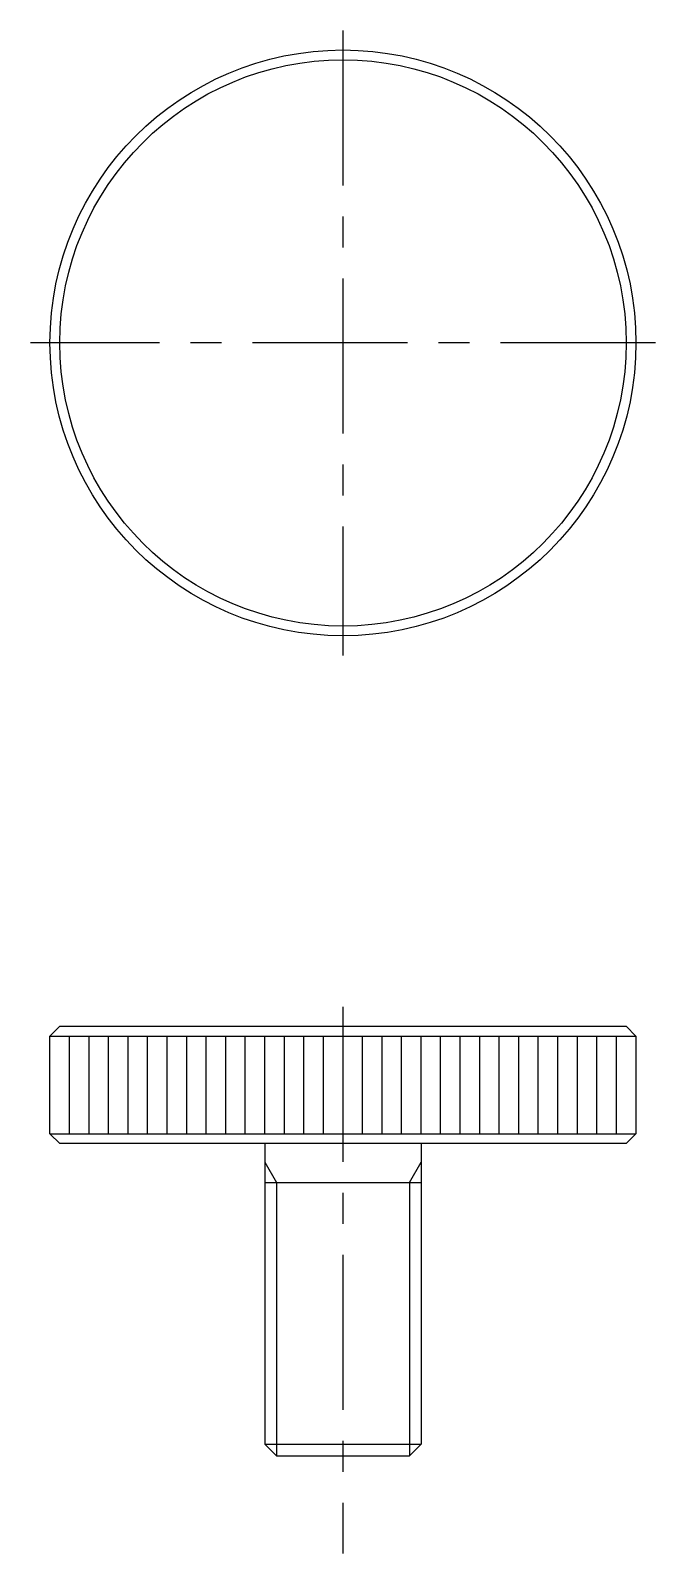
# Model space of a CAD drawing. Extents: x 13 to 167, y 21 to 157.
# Drawn here: x 135.1 to 167.1, y 78.8 to 156.8 of the extents above; entities outside this region: 2.
import ezdxf

# ---------------------------------------------------------------- set-up
doc = ezdxf.new("R2010")
doc.units = 0
doc.header["$LTSCALE"] = 0.25
doc.linetypes.add('CENTER', pattern=[50.8, 31.75, -6.35, 6.35, -6.35])
doc.layers.get('0').update_dxf_attribs({"linetype": 'CONTINUOUS'})
doc.layers.add('CENTER', color=1, linetype='CENTER')

msp = doc.modelspace()

# ---------------------------------------------------------------- linework, layer by layer
for p, q in [((136.567, 105.782), (136.067, 105.282)), ((136.567, 105.782), (165.567, 105.782)), ((165.567, 105.782), (166.067, 105.282)), ((136.067, 105.282), (166.067, 105.282)), ((136.067, 100.282), (136.067, 105.282)), ((137.067, 100.282), (137.067, 105.282)), ((138.067, 100.282), (138.067, 105.282)), ((139.067, 100.282), (139.067, 105.282)), ((140.067, 100.282), (140.067, 105.282)), ((141.067, 100.282), (141.067, 105.282)), ((142.067, 100.282), (142.067, 105.282)), ((143.067, 100.282), (143.067, 105.282)), ((144.067, 100.282), (144.067, 105.282)), ((145.067, 100.282), (145.067, 105.282)), ((146.067, 100.282), (146.067, 105.282)), ((147.067, 100.282), (147.067, 105.282)), ((148.067, 100.282), (148.067, 105.282)), ((149.067, 100.282), (149.067, 105.282)), ((150.067, 100.282), (150.067, 105.282)), ((152.067, 100.282), (152.067, 105.282)), ((153.067, 100.282), (153.067, 105.282)), ((154.067, 100.282), (154.067, 105.282)), ((155.067, 100.282), (155.067, 105.282)), ((156.067, 100.282), (156.067, 105.282)), ((157.067, 100.282), (157.067, 105.282)), ((158.067, 100.282), (158.067, 105.282)), ((159.067, 100.282), (159.067, 105.282)), ((160.067, 100.282), (160.067, 105.282)), ((161.067, 100.282), (161.067, 105.282)), ((162.067, 100.282), (162.067, 105.282)), ((163.067, 100.282), (163.067, 105.282)), ((164.067, 100.282), (164.067, 105.282)), ((165.067, 100.282), (165.067, 105.282)), ((166.067, 105.282), (166.067, 100.282)), ((136.067, 100.282), (166.067, 100.282)), ((136.067, 100.282), (136.567, 99.782)), ((165.567, 99.782), (166.067, 100.282)), ((165.567, 99.782), (136.567, 99.782)), ((147.067, 99.782), (147.067, 84.382)), ((155.067, 99.782), (155.067, 84.382)), ((147.067, 97.782), (155.067, 97.782)), ((147.067, 84.382), (155.067, 84.382)), ((147.067, 84.382), (147.667, 83.782)), ((149.067, 84.382), (149.067, 84.382)), ((151.067, 84.382), (151.067, 84.382)), ((154.467, 83.782), (155.067, 84.382)), ((147.667, 83.782), (154.467, 83.782))]:
    msp.add_line(p, q)
at = {"color": 3, "linetype": 'CONTINUOUS'}
for p, q in [((147.067, 98.821), (147.667, 97.782)), ((154.467, 97.782), (155.067, 98.821)), ((147.667, 97.782), (147.667, 83.782)), ((154.467, 97.782), (154.467, 83.782))]:
    msp.add_line(p, q, dxfattribs=at)
for radius in [15, 14.5]:
    msp.add_circle((151.067, 140.779), radius)
at = {"layer": 'CENTER', "color": 1, "linetype": 'CENTER'}
for p, q in [((151.067, 156.779), (151.067, 124.779)), ((167.067, 140.779), (135.067, 140.779)), ((151.067, 106.782), (151.067, 78.782))]:
    msp.add_line(p, q, dxfattribs=at)

# ---------------------------------------------------------------- texts
for s, p in [('NOOSF8-16', (12.532, 32.155)), ('NOOSF08', (12.781, 21.054))]:
    msp.add_text(s, height=4).set_placement(p)

doc.saveas('drawing.dxf')
